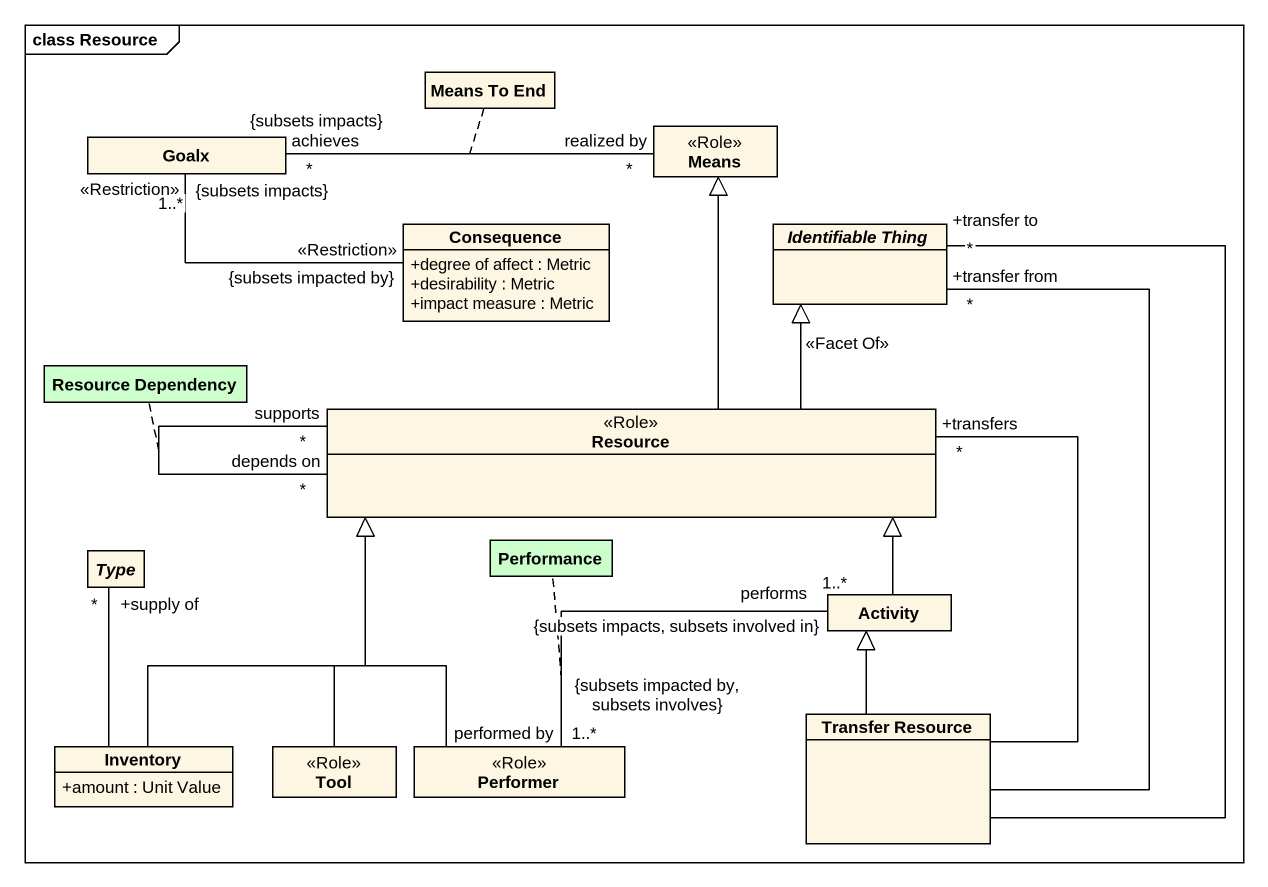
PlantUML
@startuml
mainframe class Resource
hide circle
hide empty members
skinparam classAttributeIconSize 0
class "Means To End" as Means_To_End
class Goalx
class Means <<Role>>
class Consequence {
  +degree of affect : Metric
  +desirability : Metric
  +impact measure : Metric
}
abstract class "Identifiable Thing" as Identifiable_Thing
class "Resource Dependency" as Resource_Dependency #CCFFCC
class Resource <<Role>>
abstract class Type
class Performance #CCFFCC
class Activity
class "Transfer Resource" as Transfer_Resource
class Inventory {
  +amount : Unit Value
}
class Tool <<Role>>
class Performer <<Role>>
Means "realized by\n*" -left- "achieves\n*\n{subsets impacts}" Goalx
(Means, Goalx) .. Means_To_End
Consequence "{subsets impacted by}\n<<Restriction>>" -left- "1..*\n{subsets impacts}\n<<Restriction>>" Goalx
Resource -up-|> Means
Resource -up-|> Identifiable_Thing : <<Facet Of>>
Resource "depends on\n*" -- "supports\n*" Resource
(Resource, Resource) .. Resource_Dependency
Activity -left-|> Resource
Transfer_Resource -up- "*\n+transfer from" Identifiable_Thing
Transfer_Resource -up- "*\n+transfer to" Identifiable_Thing
Transfer_Resource -up- "*\n+transfers" Resource
Transfer_Resource -up-|> Activity
Inventory -up-|> Resource
Inventory -up- "*\n+supply of" Type
Tool -up-|> Resource
Tool -up-|> Resource
Performer -up-|> Resource
Performer "performed by\n1..*\n{subsets impacted by, subsets involves}" -right- "performs\n1..*\n{subsets impacts, subsets involved in}" Activity
(Performer, Activity) .. Performance
@enduml
